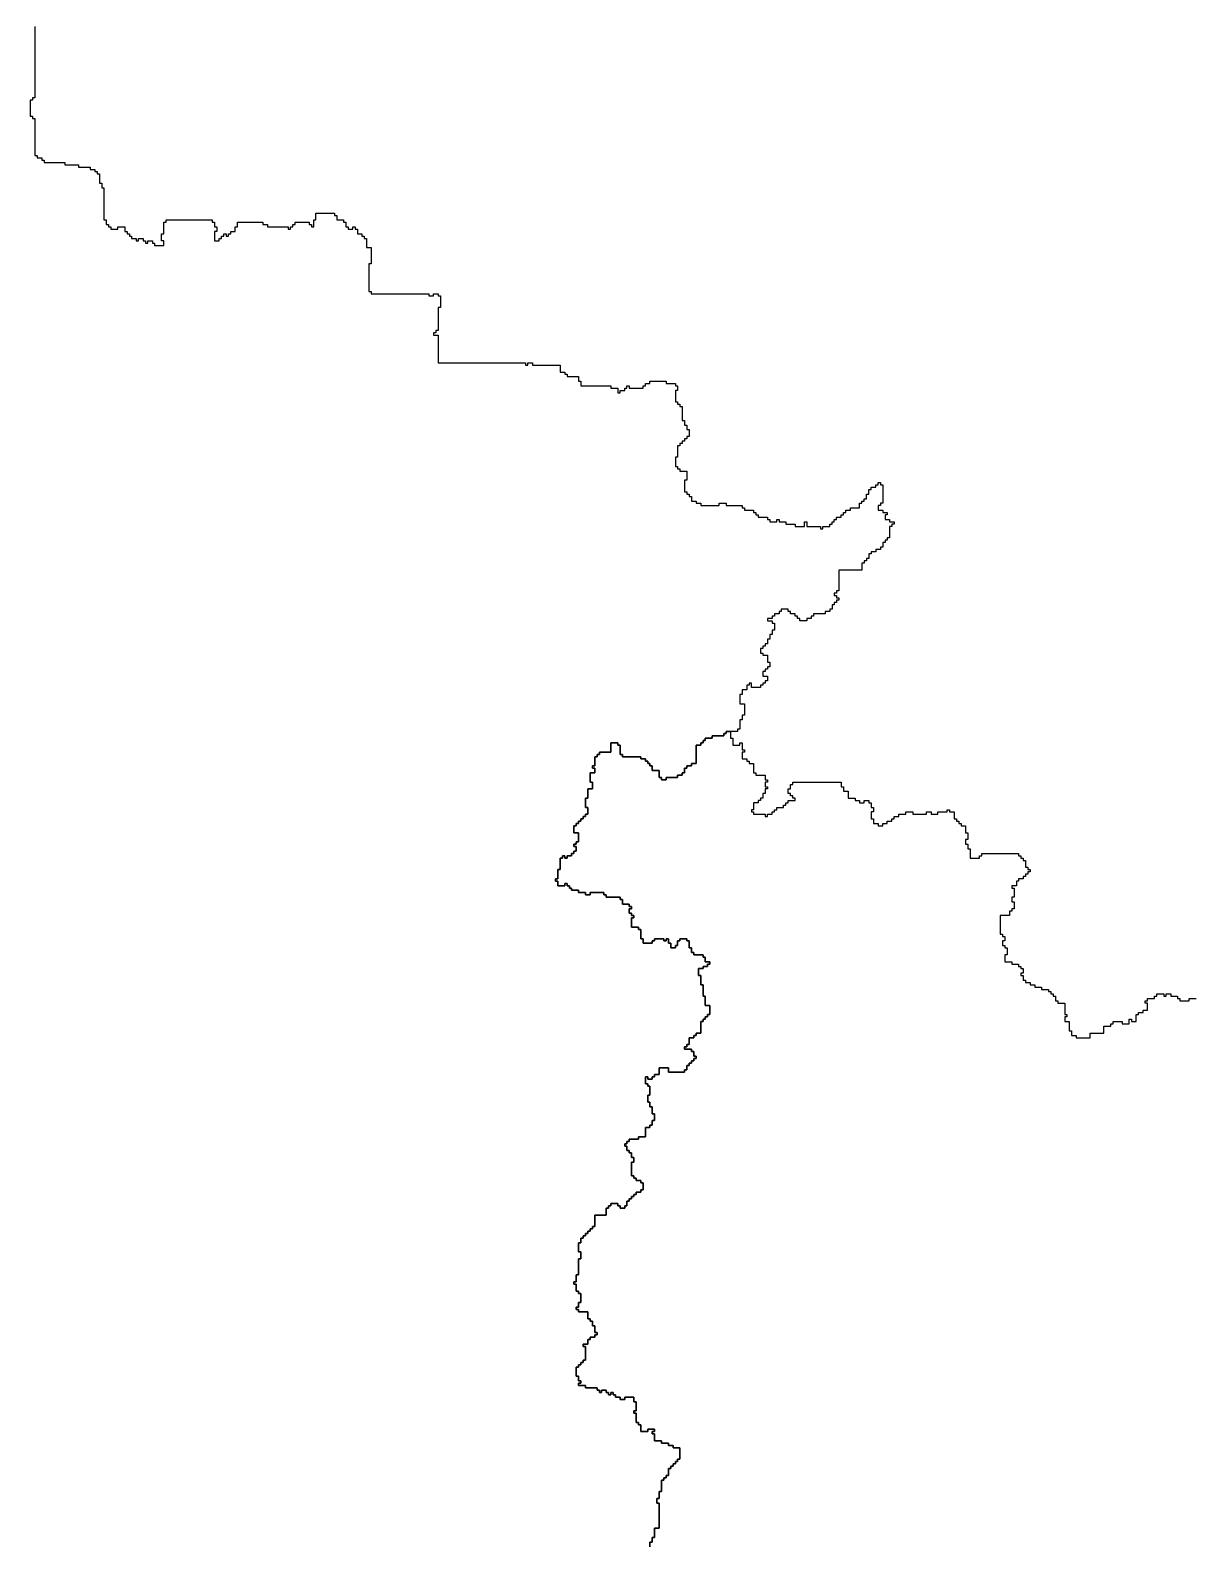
# Model space of a CAD drawing. Header units: inches. Extents: x -98695 to 376223, y 1122520 to 1501782.
# Drawn here: x 84535 to 100113, y 1461272 to 1481527 of the extents above; entities that cross this region are included whole.
import ezdxf

# ---------------------------------------------------------------- set-up
doc = ezdxf.new("R2010")
doc.units = ezdxf.units.IN
doc.header["$MEASUREMENT"] = 0
doc.layers.add('subs1', color=7, linetype='Continuous', true_color=0xc8dcf7)

msp = doc.modelspace()

# ---------------------------------------------------------------- linework, layer by layer
at = {"layer": 'subs1'}
for points in [[(84597, 1481577, 0), (84597, 1480621, 0), (84566, 1480621, 0), (84566, 1480590, 0), (84535, 1480590, 0), (84535, 1480374, 0), (84566, 1480374, 0), (84566, 1480343, 0), (84597, 1480343, 0), (84597, 1479849, 0), (84628, 1479849, 0), (84628, 1479819, 0), (84690, 1479819, 0), (84690, 1479788, 0), (84720, 1479788, 0), (84720, 1479757, 0), (84998, 1479757, 0), (84998, 1479726, 0), (85183, 1479726, 0), (85183, 1479695, 0), (85337, 1479695, 0), (85337, 1479664, 0), (85399, 1479664, 0), (85399, 1479633, 0), (85430, 1479633, 0), (85430, 1479603, 0), (85461, 1479603, 0), (85461, 1479479, 0), (85492, 1479479, 0), (85492, 1479418, 0), (85522, 1479418, 0), (85522, 1478986, 0), (85553, 1478986, 0), (85553, 1478924, 0), (85584, 1478924, 0), (85584, 1478893, 0), (85615, 1478893, 0), (85615, 1478862, 0), (85708, 1478862, 0), (85708, 1478893, 0), (85800, 1478893, 0), (85800, 1478831, 0), (85831, 1478831, 0), (85831, 1478801, 0), (85862, 1478801, 0), (85862, 1478770, 0), (85893, 1478770, 0), (85893, 1478739, 0), (85954, 1478739, 0), (85954, 1478708, 0), (85985, 1478708, 0), (85985, 1478739, 0), (86047, 1478739, 0), (86047, 1478708, 0), (86078, 1478708, 0), (86078, 1478677, 0), (86109, 1478677, 0), (86109, 1478708, 0), (86170, 1478708, 0), (86170, 1478677, 0), (86201, 1478677, 0), (86201, 1478646, 0), (86325, 1478646, 0), (86325, 1478708, 0), (86294, 1478708, 0), (86294, 1478801, 0), (86325, 1478801, 0), (86325, 1478955, 0), (86355, 1478955, 0), (86355, 1478986, 0), (86972, 1478986, 0), (86972, 1478955, 0), (87003, 1478955, 0), (87003, 1478893, 0), (87034, 1478893, 0), (87034, 1478831, 0), (87003, 1478831, 0), (87003, 1478708, 0), (87065, 1478708, 0), (87065, 1478739, 0), (87096, 1478739, 0), (87096, 1478770, 0), (87127, 1478770, 0), (87127, 1478801, 0), (87157, 1478801, 0), (87157, 1478770, 0), (87188, 1478770, 0), (87188, 1478801, 0), (87219, 1478801, 0), (87219, 1478831, 0), (87281, 1478831, 0), (87281, 1478893, 0), (87312, 1478893, 0), (87312, 1478955, 0), (87651, 1478955, 0), (87651, 1478924, 0), (87713, 1478924, 0), (87713, 1478893, 0), (87990, 1478893, 0), (87990, 1478862, 0), (88021, 1478862, 0), (88021, 1478893, 0), (88052, 1478893, 0), (88052, 1478924, 0), (88083, 1478924, 0), (88083, 1478955, 0), (88268, 1478955, 0), (88268, 1478924, 0), (88299, 1478924, 0), (88299, 1478893, 0), (88330, 1478893, 0), (88330, 1478986, 0), (88360, 1478986, 0), (88360, 1479078, 0), (88607, 1479078, 0), (88607, 1479047, 0), (88638, 1479047, 0), (88638, 1478986, 0), (88731, 1478986, 0), (88731, 1478955, 0), (88761, 1478955, 0), (88761, 1478893, 0), (88792, 1478893, 0), (88792, 1478862, 0), (88854, 1478862, 0), (88854, 1478893, 0), (88885, 1478893, 0), (88885, 1478862, 0), (88916, 1478862, 0), (88916, 1478801, 0), (88977, 1478801, 0), (88977, 1478770, 0), (89008, 1478770, 0), (89008, 1478739, 0), (89039, 1478739, 0), (89039, 1478616, 0), (89101, 1478616, 0), (89101, 1478400, 0), (89070, 1478400, 0), (89070, 1478029, 0), (89101, 1478029, 0), (89101, 1477999, 0), (89872, 1477999, 0), (89872, 1477968, 0), (89934, 1477968, 0), (89934, 1477999, 0), (89995, 1477999, 0), (89995, 1477968, 0), (90026, 1477968, 0), (90026, 1477814, 0), (89995, 1477814, 0), (89995, 1477505, 0), (89964, 1477505, 0), (89964, 1477474, 0), (89934, 1477474, 0), (89934, 1477443, 0), (89995, 1477443, 0), (89995, 1477073, 0), (91167, 1477073, 0), (91167, 1477042, 0), (91198, 1477042, 0), (91198, 1477073, 0), (91260, 1477073, 0), (91260, 1477042, 0), (91630, 1477042, 0), (91630, 1476950, 0), (91692, 1476950, 0), (91692, 1476919, 0), (91723, 1476919, 0), (91723, 1476888, 0), (91877, 1476888, 0), (91877, 1476826, 0), (91908, 1476826, 0), (91908, 1476765, 0), (92309, 1476765, 0), (92309, 1476734, 0), (92401, 1476734, 0), (92401, 1476672, 0), (92432, 1476672, 0), (92432, 1476703, 0), (92494, 1476703, 0), (92494, 1476734, 0), (92525, 1476734, 0), (92525, 1476765, 0), (92556, 1476765, 0), (92556, 1476734, 0), (92741, 1476734, 0), (92741, 1476765, 0), (92771, 1476765, 0), (92771, 1476796, 0), (92833, 1476796, 0), (92833, 1476826, 0), (93049, 1476826, 0), (93049, 1476796, 0), (93173, 1476796, 0), (93173, 1476765, 0), (93203, 1476765, 0), (93203, 1476703, 0), (93173, 1476703, 0), (93173, 1476549, 0), (93203, 1476549, 0), (93203, 1476518, 0), (93234, 1476518, 0), (93234, 1476487, 0), (93265, 1476487, 0), (93265, 1476302, 0), (93296, 1476302, 0), (93296, 1476240, 0), (93327, 1476240, 0), (93327, 1476179, 0), (93358, 1476179, 0), (93358, 1476086, 0), (93327, 1476086, 0), (93327, 1476055, 0), (93296, 1476055, 0), (93296, 1476024, 0), (93265, 1476024, 0), (93265, 1475994, 0), (93234, 1475994, 0), (93234, 1475963, 0), (93203, 1475963, 0), (93203, 1475808, 0), (93173, 1475808, 0), (93173, 1475685, 0), (93203, 1475685, 0), (93203, 1475654, 0), (93234, 1475654, 0), (93234, 1475623, 0), (93327, 1475623, 0), (93327, 1475500, 0), (93296, 1475500, 0), (93296, 1475346, 0), (93327, 1475346, 0), (93327, 1475315, 0), (93358, 1475315, 0), (93358, 1475284, 0), (93388, 1475284, 0), (93388, 1475222, 0), (93450, 1475222, 0), (93450, 1475192, 0), (93512, 1475192, 0), (93512, 1475161, 0), (93759, 1475161, 0), (93759, 1475192, 0), (93851, 1475192, 0), (93851, 1475161, 0), (94067, 1475161, 0), (94067, 1475130, 0), (94098, 1475130, 0), (94098, 1475099, 0), (94221, 1475099, 0), (94221, 1475068, 0), (94252, 1475068, 0), (94252, 1475037, 0), (94283, 1475037, 0), (94283, 1475006, 0), (94406, 1475006, 0), (94406, 1474976, 0), (94437, 1474976, 0), (94437, 1474945, 0), (94530, 1474945, 0), (94530, 1474976, 0), (94561, 1474976, 0), (94561, 1474945, 0), (94653, 1474945, 0), (94653, 1474914, 0), (94777, 1474914, 0), (94777, 1474883, 0), (94900, 1474883, 0), (94900, 1474945, 0), (94931, 1474945, 0), (94931, 1474883, 0), (95116, 1474883, 0), (95116, 1474852, 0), (95147, 1474852, 0), (95147, 1474883, 0), (95239, 1474883, 0), (95239, 1474914, 0), (95270, 1474914, 0), (95270, 1474945, 0), (95301, 1474945, 0), (95301, 1474976, 0), (95332, 1474976, 0), (95332, 1475006, 0), (95393, 1475006, 0), (95393, 1475037, 0), (95424, 1475037, 0), (95424, 1475068, 0), (95455, 1475068, 0), (95455, 1475099, 0), (95517, 1475099, 0), (95517, 1475130, 0), (95640, 1475130, 0), (95640, 1475192, 0), (95671, 1475192, 0), (95671, 1475222, 0), (95702, 1475222, 0), (95702, 1475253, 0), (95733, 1475253, 0), (95733, 1475315, 0), (95764, 1475315, 0), (95764, 1475377, 0), (95794, 1475377, 0), (95794, 1475407, 0), (95856, 1475407, 0), (95856, 1475438, 0), (95887, 1475438, 0), (95887, 1475469, 0), (95918, 1475469, 0), (95918, 1475438, 0), (95949, 1475438, 0), (95949, 1475192, 0), (95918, 1475192, 0), (95918, 1475161, 0), (95887, 1475161, 0), (95887, 1475099, 0), (95949, 1475099, 0), (95949, 1475068, 0), (96010, 1475068, 0), (96010, 1475037, 0), (95980, 1475037, 0), (95980, 1474976, 0), (96041, 1474976, 0), (96041, 1474945, 0), (96103, 1474945, 0), (96103, 1474914, 0), (96072, 1474914, 0), (96072, 1474883, 0), (96041, 1474883, 0), (96041, 1474729, 0), (96010, 1474729, 0), (96010, 1474698, 0), (95980, 1474698, 0), (95980, 1474667, 0), (95949, 1474667, 0), (95949, 1474605, 0), (95918, 1474605, 0), (95918, 1474575, 0), (95856, 1474575, 0), (95856, 1474544, 0), (95794, 1474544, 0), (95794, 1474513, 0), (95764, 1474513, 0), (95764, 1474451, 0), (95733, 1474451, 0), (95733, 1474420, 0), (95702, 1474420, 0), (95702, 1474390, 0), (95671, 1474390, 0), (95671, 1474297, 0), (95363, 1474297, 0), (95363, 1474019, 0), (95332, 1474019, 0), (95332, 1473989, 0), (95301, 1473989, 0), (95301, 1473958, 0), (95332, 1473958, 0), (95332, 1473927, 0), (95363, 1473927, 0), (95363, 1473896, 0), (95332, 1473896, 0), (95332, 1473865, 0), (95301, 1473865, 0), (95301, 1473834, 0), (95270, 1473834, 0), (95270, 1473773, 0), (95239, 1473773, 0), (95239, 1473742, 0), (95178, 1473742, 0), (95178, 1473711, 0), (95023, 1473711, 0), (95023, 1473680, 0), (94992, 1473680, 0), (94992, 1473649, 0), (94931, 1473649, 0), (94931, 1473618, 0), (94838, 1473618, 0), (94838, 1473649, 0), (94807, 1473649, 0), (94807, 1473680, 0), (94777, 1473680, 0), (94777, 1473711, 0), (94715, 1473711, 0), (94715, 1473742, 0), (94684, 1473742, 0), (94684, 1473773, 0), (94591, 1473773, 0), (94591, 1473742, 0), (94561, 1473742, 0), (94561, 1473711, 0), (94499, 1473711, 0), (94499, 1473680, 0), (94468, 1473680, 0), (94468, 1473649, 0), (94406, 1473649, 0), (94406, 1473618, 0), (94468, 1473618, 0), (94468, 1473588, 0), (94499, 1473588, 0), (94499, 1473495, 0), (94468, 1473495, 0), (94468, 1473433, 0), (94437, 1473433, 0), (94437, 1473372, 0), (94406, 1473372, 0), (94406, 1473310, 0), (94376, 1473310, 0), (94376, 1473279, 0), (94345, 1473279, 0), (94345, 1473248, 0), (94314, 1473248, 0), (94314, 1473186, 0), (94345, 1473186, 0), (94345, 1473156, 0), (94406, 1473156, 0), (94406, 1473063, 0), (94437, 1473063, 0), (94437, 1473001, 0), (94406, 1473001, 0), (94406, 1472971, 0), (94376, 1472971, 0), (94376, 1472940, 0), (94345, 1472940, 0), (94345, 1472878, 0), (94406, 1472878, 0), (94406, 1472816, 0), (94376, 1472816, 0), (94376, 1472785, 0), (94345, 1472785, 0), (94345, 1472755, 0), (94314, 1472755, 0), (94314, 1472724, 0), (94190, 1472724, 0), (94190, 1472785, 0), (94160, 1472785, 0), (94160, 1472755, 0), (94129, 1472755, 0), (94129, 1472693, 0), (94067, 1472693, 0), (94067, 1472631, 0), (94036, 1472631, 0), (94036, 1472508, 0), (94098, 1472508, 0), (94098, 1472354, 0), (94067, 1472354, 0), (94067, 1472292, 0), (94036, 1472292, 0), (94036, 1472169, 0), (94005, 1472169, 0), (94005, 1472138, 0), (93913, 1472138, 0), (93851, 1472138, 0), (93851, 1472107, 0), (93820, 1472107, 0), (93820, 1472076, 0), (93666, 1472076, 0), (93666, 1472045, 0), (93574, 1472045, 0), (93574, 1472014, 0), (93543, 1472014, 0), (93543, 1471983, 0), (93512, 1471983, 0), (93512, 1471953, 0), (93450, 1471953, 0), (93450, 1471706, 0), (93388, 1471706, 0), (93388, 1471675, 0), (93327, 1471675, 0), (93327, 1471644, 0), (93296, 1471644, 0), (93296, 1471582, 0), (93265, 1471582, 0), (93265, 1471552, 0), (93203, 1471552, 0), (93203, 1471521, 0), (93049, 1471521, 0), (93049, 1471490, 0), (92987, 1471490, 0), (92987, 1471521, 0), (92957, 1471521, 0), (92957, 1471613, 0), (92864, 1471613, 0), (92864, 1471675, 0), (92833, 1471675, 0), (92833, 1471706, 0), (92802, 1471706, 0), (92802, 1471737, 0), (92771, 1471737, 0), (92771, 1471768, 0), (92710, 1471768, 0), (92710, 1471798, 0), (92463, 1471798, 0), (92463, 1471829, 0), (92432, 1471829, 0), (92432, 1471953, 0), (92401, 1471953, 0), (92401, 1471983, 0), (92309, 1471983, 0), (92309, 1471860, 0), (92155, 1471860, 0), (92155, 1471829, 0), (92124, 1471829, 0), (92124, 1471798, 0), (92093, 1471798, 0), (92093, 1471675, 0), (92062, 1471675, 0), (92062, 1471644, 0), (92093, 1471644, 0), (92093, 1471582, 0), (92031, 1471582, 0), (92031, 1471459, 0), (92062, 1471459, 0), (92062, 1471367, 0), (92000, 1471367, 0), (92000, 1471243, 0), (91969, 1471243, 0), (91969, 1471120, 0), (92000, 1471120, 0), (92000, 1471027, 0), (91969, 1471027, 0), (91969, 1470996, 0), (91939, 1470996, 0), (91939, 1470966, 0), (91908, 1470966, 0), (91908, 1470935, 0), (91877, 1470935, 0), (91877, 1470904, 0), (91846, 1470904, 0), (91846, 1470873, 0), (91815, 1470873, 0), (91815, 1470780, 0), (91877, 1470780, 0), (91877, 1470657, 0), (91846, 1470657, 0), (91846, 1470626, 0), (91815, 1470626, 0), (91815, 1470595, 0), (91846, 1470595, 0), (91846, 1470534, 0), (91815, 1470534, 0), (91815, 1470503, 0), (91784, 1470503, 0), (91784, 1470472, 0), (91723, 1470472, 0), (91723, 1470441, 0), (91692, 1470441, 0), (91692, 1470472, 0), (91661, 1470472, 0), (91661, 1470441, 0), (91630, 1470441, 0), (91630, 1470287, 0), (91599, 1470287, 0), (91599, 1470164, 0), (91568, 1470164, 0), (91568, 1470133, 0), (91599, 1470133, 0), (91599, 1470071, 0), (91692, 1470071, 0), (91692, 1470102, 0), (91723, 1470102, 0), (91723, 1470071, 0), (91754, 1470071, 0), (91754, 1470040, 0), (91784, 1470040, 0), (91784, 1470009, 0), (91877, 1470009, 0), (91877, 1469978, 0), (91969, 1469978, 0), (91969, 1469948, 0), (92031, 1469948, 0), (92031, 1469978, 0), (92216, 1469978, 0), (92216, 1469948, 0), (92247, 1469948, 0), (92247, 1469917, 0), (92432, 1469917, 0), (92432, 1469886, 0), (92463, 1469886, 0), (92463, 1469824, 0), (92556, 1469824, 0), (92556, 1469793, 0), (92586, 1469793, 0), (92586, 1469763, 0), (92556, 1469763, 0), (92556, 1469701, 0), (92586, 1469701, 0), (92586, 1469670, 0), (92617, 1469670, 0), (92617, 1469639, 0), (92586, 1469639, 0), (92586, 1469516, 0), (92679, 1469516, 0), (92679, 1469485, 0), (92710, 1469485, 0), (92710, 1469361, 0), (92741, 1469361, 0), (92741, 1469300, 0), (92864, 1469300, 0), (92864, 1469331, 0), (92895, 1469331, 0), (92895, 1469361, 0), (93018, 1469361, 0), (93018, 1469331, 0), (93049, 1469331, 0), (93049, 1469361, 0), (93080, 1469361, 0), (93080, 1469300, 0), (93111, 1469300, 0), (93111, 1469238, 0), (93173, 1469238, 0), (93173, 1469269, 0), (93203, 1469269, 0), (93203, 1469331, 0), (93234, 1469331, 0), (93234, 1469361, 0), (93327, 1469361, 0), (93327, 1469331, 0), (93358, 1469331, 0), (93358, 1469238, 0), (93388, 1469238, 0), (93388, 1469176, 0), (93419, 1469176, 0), (93419, 1469146, 0), (93543, 1469146, 0), (93543, 1469115, 0), (93574, 1469115, 0), (93574, 1469053, 0), (93635, 1469053, 0), (93635, 1469022, 0), (93604, 1469022, 0), (93604, 1468991, 0), (93543, 1468991, 0), (93543, 1468960, 0), (93481, 1468960, 0), (93481, 1468868, 0), (93512, 1468868, 0), (93512, 1468745, 0), (93543, 1468745, 0), (93543, 1468590, 0), (93574, 1468590, 0), (93574, 1468467, 0), (93635, 1468467, 0), (93635, 1468344, 0), (93604, 1468344, 0), (93604, 1468313, 0), (93574, 1468313, 0), (93574, 1468282, 0), (93543, 1468282, 0), (93543, 1468251, 0), (93512, 1468251, 0), (93512, 1468097, 0), (93450, 1468097, 0), (93450, 1468066, 0), (93419, 1468066, 0), (93419, 1468035, 0), (93358, 1468035, 0), (93358, 1467943, 0), (93327, 1467943, 0), (93327, 1467912, 0), (93296, 1467912, 0), (93296, 1467881, 0), (93388, 1467881, 0), (93388, 1467850, 0), (93419, 1467850, 0), (93419, 1467788, 0), (93450, 1467788, 0), (93450, 1467757, 0), (93419, 1467757, 0), (93419, 1467727, 0), (93388, 1467727, 0), (93388, 1467696, 0), (93358, 1467696, 0), (93358, 1467665, 0), (93327, 1467665, 0), (93327, 1467603, 0), (93296, 1467603, 0), (93296, 1467572, 0), (93080, 1467572, 0), (93080, 1467634, 0), (92957, 1467634, 0), (92957, 1467542, 0), (92895, 1467542, 0), (92895, 1467511, 0), (92864, 1467511, 0), (92864, 1467480, 0), (92802, 1467480, 0), (92802, 1467511, 0), (92771, 1467511, 0), (92771, 1467418, 0), (92802, 1467418, 0), (92802, 1467387, 0), (92833, 1467387, 0), (92833, 1467264, 0), (92802, 1467264, 0), (92802, 1467171, 0), (92833, 1467171, 0), (92833, 1467110, 0), (92864, 1467110, 0), (92864, 1467017, 0), (92895, 1467017, 0), (92895, 1466925, 0), (92864, 1466925, 0), (92864, 1466863, 0), (92833, 1466863, 0), (92833, 1466832, 0), (92771, 1466832, 0), (92771, 1466709, 0), (92679, 1466709, 0), (92679, 1466678, 0), (92556, 1466678, 0), (92556, 1466647, 0), (92525, 1466647, 0), (92525, 1466616, 0), (92494, 1466616, 0), (92494, 1466585, 0), (92525, 1466585, 0), (92525, 1466524, 0), (92556, 1466524, 0), (92556, 1466493, 0), (92586, 1466493, 0), (92586, 1466431, 0), (92617, 1466431, 0), (92617, 1466369, 0), (92586, 1466369, 0), (92586, 1466184, 0), (92617, 1466184, 0), (92617, 1466153, 0), (92648, 1466153, 0), (92648, 1466123, 0), (92710, 1466123, 0), (92710, 1466092, 0), (92741, 1466092, 0), (92741, 1465999, 0), (92710, 1465999, 0), (92710, 1465968, 0), (92648, 1465968, 0), (92648, 1465937, 0), (92617, 1465937, 0), (92617, 1465907, 0), (92586, 1465907, 0), (92586, 1465876, 0), (92556, 1465876, 0), (92556, 1465845, 0), (92525, 1465845, 0), (92525, 1465783, 0), (92494, 1465783, 0), (92494, 1465752, 0), (92432, 1465752, 0), (92432, 1465783, 0), (92401, 1465783, 0), (92401, 1465814, 0), (92309, 1465814, 0), (92309, 1465783, 0), (92278, 1465783, 0), (92278, 1465752, 0), (92247, 1465752, 0), (92247, 1465660, 0), (92093, 1465660, 0), (92093, 1465506, 0), (92062, 1465506, 0), (92062, 1465475, 0), (92031, 1465475, 0), (92031, 1465444, 0), (92000, 1465444, 0), (92000, 1465413, 0), (91969, 1465413, 0), (91969, 1465382, 0), (91939, 1465382, 0), (91939, 1465351, 0), (91908, 1465351, 0), (91908, 1465290, 0), (91877, 1465290, 0), (91877, 1465166, 0), (91908, 1465166, 0), (91908, 1465074, 0), (91877, 1465074, 0), (91877, 1464858, 0), (91846, 1464858, 0), (91846, 1464765, 0), (91815, 1464765, 0), (91815, 1464734, 0), (91846, 1464734, 0), (91846, 1464642, 0), (91877, 1464642, 0), (91877, 1464611, 0), (91908, 1464611, 0), (91908, 1464488, 0), (91877, 1464488, 0), (91877, 1464426, 0), (91846, 1464426, 0), (91846, 1464395, 0), (91877, 1464395, 0), (91877, 1464364, 0), (92000, 1464364, 0), (92000, 1464272, 0), (92031, 1464272, 0), (92031, 1464241, 0), (92062, 1464241, 0), (92062, 1464179, 0), (92093, 1464179, 0), (92093, 1464087, 0), (92124, 1464087, 0), (92124, 1464056, 0), (92093, 1464056, 0), (92093, 1464025, 0), (92031, 1464025, 0), (92031, 1463994, 0), (92000, 1463994, 0), (92000, 1463932, 0), (91939, 1463932, 0), (91939, 1463902, 0), (91969, 1463902, 0), (91969, 1463717, 0), (91939, 1463717, 0), (91939, 1463686, 0), (91908, 1463686, 0), (91908, 1463655, 0), (91877, 1463655, 0), (91877, 1463624, 0), (91846, 1463624, 0), (91846, 1463501, 0), (91877, 1463501, 0), (91877, 1463439, 0), (91908, 1463439, 0), (91908, 1463408, 0), (91877, 1463408, 0), (91877, 1463377, 0), (91969, 1463377, 0), (91969, 1463346, 0), (92124, 1463346, 0), (92124, 1463316, 0), (92155, 1463316, 0), (92155, 1463285, 0), (92185, 1463285, 0), (92185, 1463316, 0), (92247, 1463316, 0), (92247, 1463285, 0), (92278, 1463285, 0), (92278, 1463254, 0), (92309, 1463254, 0), (92309, 1463285, 0), (92340, 1463285, 0), (92340, 1463254, 0), (92370, 1463254, 0), (92370, 1463223, 0), (92432, 1463223, 0), (92432, 1463192, 0), (92494, 1463192, 0), (92494, 1463223, 0), (92617, 1463223, 0), (92617, 1463161, 0), (92648, 1463161, 0), (92648, 1463038, 0), (92617, 1463038, 0), (92617, 1463007, 0), (92648, 1463007, 0), (92648, 1462884, 0), (92679, 1462884, 0), (92679, 1462853, 0), (92710, 1462853, 0), (92710, 1462760, 0), (92802, 1462760, 0), (92802, 1462791, 0), (92895, 1462791, 0), (92895, 1462760, 0), (92864, 1462760, 0), (92864, 1462729, 0), (92895, 1462729, 0), (92895, 1462637, 0), (92987, 1462637, 0), (92987, 1462606, 0), (93080, 1462606, 0), (93080, 1462575, 0), (93142, 1462575, 0), (93142, 1462544, 0), (93234, 1462544, 0), (93234, 1462390, 0), (93203, 1462390, 0), (93203, 1462359, 0), (93173, 1462359, 0), (93173, 1462328, 0), (93142, 1462328, 0), (93142, 1462298, 0), (93111, 1462298, 0), (93111, 1462267, 0), (93080, 1462267, 0), (93080, 1462174, 0), (93049, 1462174, 0), (93049, 1462143, 0), (93018, 1462143, 0), (93018, 1462112, 0), (92987, 1462112, 0), (92987, 1461958, 0), (92957, 1461958, 0), (92957, 1461866, 0), (92926, 1461866, 0), (92926, 1461804, 0), (92957, 1461804, 0), (92957, 1461465, 0), (92895, 1461465, 0), (92895, 1461341, 0), (92864, 1461341, 0), (92864, 1461280, 0), (92833, 1461280, 0), (92833, 1461218, 0)], [(92833, 1461218, 0), (92833, 1461280, 0), (92864, 1461280, 0), (92864, 1461341, 0), (92895, 1461341, 0), (92895, 1461465, 0), (92957, 1461465, 0), (92957, 1461804, 0), (92926, 1461804, 0), (92926, 1461866, 0), (92957, 1461866, 0), (92957, 1461958, 0), (92987, 1461958, 0), (92987, 1462112, 0), (93018, 1462112, 0), (93018, 1462143, 0), (93049, 1462143, 0), (93049, 1462174, 0), (93080, 1462174, 0), (93080, 1462267, 0), (93111, 1462267, 0), (93111, 1462298, 0), (93142, 1462298, 0), (93142, 1462328, 0), (93173, 1462328, 0), (93173, 1462359, 0), (93203, 1462359, 0), (93203, 1462390, 0), (93234, 1462390, 0), (93234, 1462544, 0), (93142, 1462544, 0), (93142, 1462575, 0), (93080, 1462575, 0), (93080, 1462606, 0), (92987, 1462606, 0), (92987, 1462637, 0), (92895, 1462637, 0), (92895, 1462729, 0), (92864, 1462729, 0), (92864, 1462760, 0), (92895, 1462760, 0), (92895, 1462791, 0), (92802, 1462791, 0), (92802, 1462760, 0), (92710, 1462760, 0), (92710, 1462853, 0), (92679, 1462853, 0), (92679, 1462884, 0), (92648, 1462884, 0), (92648, 1463007, 0), (92617, 1463007, 0), (92617, 1463038, 0), (92648, 1463038, 0), (92648, 1463161, 0), (92617, 1463161, 0), (92617, 1463223, 0), (92494, 1463223, 0), (92494, 1463192, 0), (92432, 1463192, 0), (92432, 1463223, 0), (92370, 1463223, 0), (92370, 1463254, 0), (92340, 1463254, 0), (92340, 1463285, 0), (92309, 1463285, 0), (92309, 1463254, 0), (92278, 1463254, 0), (92278, 1463285, 0), (92247, 1463285, 0), (92247, 1463316, 0), (92185, 1463316, 0), (92185, 1463285, 0), (92155, 1463285, 0), (92155, 1463316, 0), (92124, 1463316, 0), (92124, 1463346, 0), (91969, 1463346, 0), (91969, 1463377, 0), (91877, 1463377, 0), (91877, 1463408, 0), (91908, 1463408, 0), (91908, 1463439, 0), (91877, 1463439, 0), (91877, 1463501, 0), (91846, 1463501, 0), (91846, 1463624, 0), (91877, 1463624, 0), (91877, 1463655, 0), (91908, 1463655, 0), (91908, 1463686, 0), (91939, 1463686, 0), (91939, 1463717, 0), (91969, 1463717, 0), (91969, 1463902, 0), (91939, 1463902, 0), (91939, 1463932, 0), (92000, 1463932, 0), (92000, 1463994, 0), (92031, 1463994, 0), (92031, 1464025, 0), (92093, 1464025, 0), (92093, 1464056, 0), (92124, 1464056, 0), (92124, 1464087, 0), (92093, 1464087, 0), (92093, 1464179, 0), (92062, 1464179, 0), (92062, 1464241, 0), (92031, 1464241, 0), (92031, 1464272, 0), (92000, 1464272, 0), (92000, 1464364, 0), (91877, 1464364, 0), (91877, 1464395, 0), (91846, 1464395, 0), (91846, 1464426, 0), (91877, 1464426, 0), (91877, 1464488, 0), (91908, 1464488, 0), (91908, 1464611, 0), (91877, 1464611, 0), (91877, 1464642, 0), (91846, 1464642, 0), (91846, 1464734, 0), (91815, 1464734, 0), (91815, 1464765, 0), (91846, 1464765, 0), (91846, 1464858, 0), (91877, 1464858, 0), (91877, 1465074, 0), (91908, 1465074, 0), (91908, 1465166, 0), (91877, 1465166, 0), (91877, 1465290, 0), (91908, 1465290, 0), (91908, 1465351, 0), (91939, 1465351, 0), (91939, 1465382, 0), (91969, 1465382, 0), (91969, 1465413, 0), (92000, 1465413, 0), (92000, 1465444, 0), (92031, 1465444, 0), (92031, 1465475, 0), (92062, 1465475, 0), (92062, 1465506, 0), (92093, 1465506, 0), (92093, 1465660, 0), (92247, 1465660, 0), (92247, 1465752, 0), (92278, 1465752, 0), (92278, 1465783, 0), (92309, 1465783, 0), (92309, 1465814, 0), (92401, 1465814, 0), (92401, 1465783, 0), (92432, 1465783, 0), (92432, 1465752, 0), (92494, 1465752, 0), (92494, 1465783, 0), (92525, 1465783, 0), (92525, 1465845, 0), (92556, 1465845, 0), (92556, 1465876, 0), (92586, 1465876, 0), (92586, 1465907, 0), (92617, 1465907, 0), (92617, 1465937, 0), (92648, 1465937, 0), (92648, 1465968, 0), (92710, 1465968, 0), (92710, 1465999, 0), (92741, 1465999, 0), (92741, 1466092, 0), (92710, 1466092, 0), (92710, 1466123, 0), (92648, 1466123, 0), (92648, 1466153, 0), (92617, 1466153, 0), (92617, 1466184, 0), (92586, 1466184, 0), (92586, 1466369, 0), (92617, 1466369, 0), (92617, 1466431, 0), (92586, 1466431, 0), (92586, 1466493, 0), (92556, 1466493, 0), (92556, 1466524, 0), (92525, 1466524, 0), (92525, 1466585, 0), (92494, 1466585, 0), (92494, 1466616, 0), (92525, 1466616, 0), (92525, 1466647, 0), (92556, 1466647, 0), (92556, 1466678, 0), (92679, 1466678, 0), (92679, 1466709, 0), (92771, 1466709, 0), (92771, 1466832, 0), (92833, 1466832, 0), (92833, 1466863, 0), (92864, 1466863, 0), (92864, 1466925, 0), (92895, 1466925, 0), (92895, 1467017, 0), (92864, 1467017, 0), (92864, 1467110, 0), (92833, 1467110, 0), (92833, 1467171, 0), (92802, 1467171, 0), (92802, 1467264, 0), (92833, 1467264, 0), (92833, 1467387, 0), (92802, 1467387, 0), (92802, 1467418, 0), (92771, 1467418, 0), (92771, 1467511, 0), (92802, 1467511, 0), (92802, 1467480, 0), (92864, 1467480, 0), (92864, 1467511, 0), (92895, 1467511, 0), (92895, 1467542, 0), (92957, 1467542, 0), (92957, 1467634, 0), (93080, 1467634, 0), (93080, 1467572, 0), (93296, 1467572, 0), (93296, 1467603, 0), (93327, 1467603, 0), (93327, 1467665, 0), (93358, 1467665, 0), (93358, 1467696, 0), (93388, 1467696, 0), (93388, 1467727, 0), (93419, 1467727, 0), (93419, 1467757, 0), (93450, 1467757, 0), (93450, 1467788, 0), (93419, 1467788, 0), (93419, 1467850, 0), (93388, 1467850, 0), (93388, 1467881, 0), (93296, 1467881, 0), (93296, 1467912, 0), (93327, 1467912, 0), (93327, 1467943, 0), (93358, 1467943, 0), (93358, 1468035, 0), (93419, 1468035, 0), (93419, 1468066, 0), (93450, 1468066, 0), (93450, 1468097, 0), (93512, 1468097, 0), (93512, 1468251, 0), (93543, 1468251, 0), (93543, 1468282, 0), (93574, 1468282, 0), (93574, 1468313, 0), (93604, 1468313, 0), (93604, 1468344, 0), (93635, 1468344, 0), (93635, 1468467, 0), (93574, 1468467, 0), (93574, 1468590, 0), (93543, 1468590, 0), (93543, 1468745, 0), (93512, 1468745, 0), (93512, 1468868, 0), (93481, 1468868, 0), (93481, 1468960, 0), (93543, 1468960, 0), (93543, 1468991, 0), (93604, 1468991, 0), (93604, 1469022, 0), (93635, 1469022, 0), (93635, 1469053, 0), (93574, 1469053, 0), (93574, 1469115, 0), (93543, 1469115, 0), (93543, 1469146, 0), (93419, 1469146, 0), (93419, 1469176, 0), (93388, 1469176, 0), (93388, 1469238, 0), (93358, 1469238, 0), (93358, 1469331, 0), (93327, 1469331, 0), (93327, 1469361, 0), (93234, 1469361, 0), (93234, 1469331, 0), (93203, 1469331, 0), (93203, 1469269, 0), (93173, 1469269, 0), (93173, 1469238, 0), (93111, 1469238, 0), (93111, 1469300, 0), (93080, 1469300, 0), (93080, 1469361, 0), (93049, 1469361, 0), (93049, 1469331, 0), (93018, 1469331, 0), (93018, 1469361, 0), (92895, 1469361, 0), (92895, 1469331, 0), (92864, 1469331, 0), (92864, 1469300, 0), (92741, 1469300, 0), (92741, 1469361, 0), (92710, 1469361, 0), (92710, 1469485, 0), (92679, 1469485, 0), (92679, 1469516, 0), (92586, 1469516, 0), (92586, 1469639, 0), (92617, 1469639, 0), (92617, 1469670, 0), (92586, 1469670, 0), (92586, 1469701, 0), (92556, 1469701, 0), (92556, 1469763, 0), (92586, 1469763, 0), (92586, 1469793, 0), (92556, 1469793, 0), (92556, 1469824, 0), (92463, 1469824, 0), (92463, 1469886, 0), (92432, 1469886, 0), (92432, 1469917, 0), (92247, 1469917, 0), (92247, 1469948, 0), (92216, 1469948, 0), (92216, 1469978, 0), (92031, 1469978, 0), (92031, 1469948, 0), (91969, 1469948, 0), (91969, 1469978, 0), (91877, 1469978, 0), (91877, 1470009, 0), (91784, 1470009, 0), (91784, 1470040, 0), (91754, 1470040, 0), (91754, 1470071, 0), (91723, 1470071, 0), (91723, 1470102, 0), (91692, 1470102, 0), (91692, 1470071, 0), (91599, 1470071, 0), (91599, 1470133, 0), (91568, 1470133, 0), (91568, 1470164, 0), (91599, 1470164, 0), (91599, 1470287, 0), (91630, 1470287, 0), (91630, 1470441, 0), (91661, 1470441, 0), (91661, 1470472, 0), (91692, 1470472, 0), (91692, 1470441, 0), (91723, 1470441, 0), (91723, 1470472, 0), (91784, 1470472, 0), (91784, 1470503, 0), (91815, 1470503, 0), (91815, 1470534, 0), (91846, 1470534, 0), (91846, 1470595, 0), (91815, 1470595, 0), (91815, 1470626, 0), (91846, 1470626, 0), (91846, 1470657, 0), (91877, 1470657, 0), (91877, 1470780, 0), (91815, 1470780, 0), (91815, 1470873, 0), (91846, 1470873, 0), (91846, 1470904, 0), (91877, 1470904, 0), (91877, 1470935, 0), (91908, 1470935, 0), (91908, 1470966, 0), (91939, 1470966, 0), (91939, 1470996, 0), (91969, 1470996, 0), (91969, 1471027, 0), (92000, 1471027, 0), (92000, 1471120, 0), (91969, 1471120, 0), (91969, 1471243, 0), (92000, 1471243, 0), (92000, 1471367, 0), (92062, 1471367, 0), (92062, 1471459, 0), (92031, 1471459, 0), (92031, 1471582, 0), (92093, 1471582, 0), (92093, 1471644, 0), (92062, 1471644, 0), (92062, 1471675, 0), (92093, 1471675, 0), (92093, 1471798, 0), (92124, 1471798, 0), (92124, 1471829, 0), (92155, 1471829, 0), (92155, 1471860, 0), (92309, 1471860, 0), (92309, 1471983, 0), (92401, 1471983, 0), (92401, 1471953, 0), (92432, 1471953, 0), (92432, 1471829, 0), (92463, 1471829, 0), (92463, 1471798, 0), (92710, 1471798, 0), (92710, 1471768, 0), (92771, 1471768, 0), (92771, 1471737, 0), (92802, 1471737, 0), (92802, 1471706, 0), (92833, 1471706, 0), (92833, 1471675, 0), (92864, 1471675, 0), (92864, 1471613, 0), (92957, 1471613, 0), (92957, 1471521, 0), (92987, 1471521, 0), (92987, 1471490, 0), (93049, 1471490, 0), (93049, 1471521, 0), (93203, 1471521, 0), (93203, 1471552, 0), (93265, 1471552, 0), (93265, 1471582, 0), (93296, 1471582, 0), (93296, 1471644, 0), (93327, 1471644, 0), (93327, 1471675, 0), (93388, 1471675, 0), (93388, 1471706, 0), (93450, 1471706, 0), (93450, 1471953, 0), (93512, 1471953, 0), (93512, 1471983, 0), (93543, 1471983, 0), (93543, 1472014, 0), (93574, 1472014, 0), (93574, 1472045, 0), (93666, 1472045, 0), (93666, 1472076, 0), (93820, 1472076, 0), (93820, 1472107, 0), (93851, 1472107, 0), (93851, 1472138, 0), (93913, 1472138, 0), (93913, 1472045, 0), (93944, 1472045, 0), (93944, 1471953, 0), (94036, 1471953, 0), (94036, 1471983, 0), (94067, 1471983, 0), (94067, 1471891, 0), (94098, 1471891, 0), (94098, 1471860, 0), (94067, 1471860, 0), (94067, 1471768, 0), (94129, 1471768, 0), (94129, 1471737, 0), (94160, 1471737, 0), (94160, 1471706, 0), (94221, 1471706, 0), (94221, 1471582, 0), (94252, 1471582, 0), (94252, 1471552, 0), (94376, 1471552, 0), (94376, 1471490, 0), (94406, 1471490, 0), (94406, 1471459, 0), (94376, 1471459, 0), (94376, 1471397, 0), (94406, 1471397, 0), (94406, 1471367, 0), (94376, 1471367, 0), (94376, 1471305, 0), (94345, 1471305, 0), (94345, 1471243, 0), (94314, 1471243, 0), (94314, 1471212, 0), (94283, 1471212, 0), (94283, 1471181, 0), (94221, 1471181, 0), (94221, 1471089, 0), (94190, 1471089, 0), (94190, 1471058, 0), (94221, 1471058, 0), (94221, 1471027, 0), (94376, 1471027, 0), (94376, 1470996, 0), (94406, 1470996, 0), (94406, 1471027, 0), (94468, 1471027, 0), (94468, 1471058, 0), (94499, 1471058, 0), (94499, 1471089, 0), (94530, 1471089, 0), (94530, 1471120, 0), (94622, 1471120, 0), (94622, 1471151, 0), (94653, 1471151, 0), (94653, 1471181, 0), (94684, 1471181, 0), (94684, 1471212, 0), (94777, 1471212, 0), (94777, 1471243, 0), (94746, 1471243, 0), (94746, 1471274, 0), (94715, 1471274, 0), (94715, 1471305, 0), (94684, 1471305, 0), (94684, 1471367, 0), (94715, 1471367, 0), (94715, 1471428, 0), (94746, 1471428, 0), (94746, 1471459, 0), (95393, 1471459, 0), (95393, 1471397, 0), (95424, 1471397, 0), (95424, 1471336, 0), (95486, 1471336, 0), (95486, 1471243, 0), (95579, 1471243, 0), (95579, 1471212, 0), (95640, 1471212, 0), (95640, 1471181, 0), (95702, 1471181, 0), (95702, 1471212, 0), (95764, 1471212, 0), (95764, 1471181, 0), (95794, 1471181, 0), (95794, 1471120, 0), (95825, 1471120, 0), (95825, 1471058, 0), (95794, 1471058, 0), (95794, 1470966, 0), (95825, 1470966, 0), (95825, 1470904, 0), (95887, 1470904, 0), (95887, 1470873, 0), (95949, 1470873, 0), (95949, 1470904, 0), (96010, 1470904, 0), (96010, 1470935, 0), (96072, 1470935, 0), (96072, 1470966, 0), (96103, 1470966, 0), (96103, 1470996, 0), (96165, 1470996, 0), (96165, 1471027, 0), (96257, 1471027, 0), (96257, 1471058, 0), (96350, 1471058, 0), (96350, 1471027, 0), (96535, 1471027, 0), (96535, 1471058, 0), (96597, 1471058, 0), (96597, 1471027, 0), (96689, 1471027, 0), (96689, 1471058, 0), (96812, 1471058, 0), (96812, 1471089, 0), (96843, 1471089, 0), (96843, 1471058, 0), (96905, 1471058, 0), (96905, 1470966, 0), (96936, 1470966, 0), (96936, 1470935, 0), (96967, 1470935, 0), (96967, 1470904, 0), (96998, 1470904, 0), (96998, 1470873, 0), (97059, 1470873, 0), (97059, 1470780, 0), (97090, 1470780, 0), (97090, 1470688, 0), (97059, 1470688, 0), (97059, 1470626, 0), (97090, 1470626, 0), (97090, 1470565, 0), (97121, 1470565, 0), (97121, 1470441, 0), (97244, 1470441, 0), (97244, 1470472, 0), (97275, 1470472, 0), (97275, 1470503, 0), (97769, 1470503, 0), (97769, 1470472, 0), (97800, 1470472, 0), (97800, 1470441, 0), (97830, 1470441, 0), (97830, 1470410, 0), (97861, 1470410, 0), (97861, 1470318, 0), (97892, 1470318, 0), (97892, 1470287, 0), (97923, 1470287, 0), (97923, 1470256, 0), (97892, 1470256, 0), (97892, 1470225, 0), (97861, 1470225, 0), (97861, 1470194, 0), (97830, 1470194, 0), (97830, 1470164, 0), (97769, 1470164, 0), (97769, 1470133, 0), (97738, 1470133, 0), (97738, 1470071, 0), (97676, 1470071, 0), (97676, 1470040, 0), (97707, 1470040, 0), (97707, 1469917, 0), (97676, 1469917, 0), (97676, 1469855, 0), (97707, 1469855, 0), (97707, 1469763, 0), (97676, 1469763, 0), (97676, 1469732, 0), (97645, 1469732, 0), (97645, 1469670, 0), (97522, 1469670, 0), (97522, 1469423, 0), (97553, 1469423, 0), (97553, 1469392, 0), (97584, 1469392, 0), (97584, 1469331, 0), (97553, 1469331, 0), (97553, 1469269, 0), (97584, 1469269, 0), (97584, 1469238, 0), (97614, 1469238, 0), (97614, 1469146, 0), (97584, 1469146, 0), (97584, 1469053, 0), (97676, 1469053, 0), (97676, 1469022, 0), (97769, 1469022, 0), (97769, 1468991, 0), (97800, 1468991, 0), (97800, 1468960, 0), (97830, 1468960, 0), (97830, 1468899, 0), (97800, 1468899, 0), (97800, 1468868, 0), (97830, 1468868, 0), (97830, 1468806, 0), (97861, 1468806, 0), (97861, 1468775, 0), (97923, 1468775, 0), (97923, 1468745, 0), (97985, 1468745, 0), (97985, 1468714, 0), (98077, 1468714, 0), (98077, 1468683, 0), (98170, 1468683, 0), (98170, 1468652, 0), (98201, 1468652, 0), (98201, 1468621, 0), (98231, 1468621, 0), (98231, 1468590, 0), (98262, 1468590, 0), (98262, 1468529, 0), (98293, 1468529, 0), (98293, 1468498, 0), (98386, 1468498, 0), (98386, 1468344, 0), (98416, 1468344, 0), (98416, 1468313, 0), (98386, 1468313, 0), (98386, 1468251, 0), (98447, 1468251, 0), (98447, 1468128, 0), (98478, 1468128, 0), (98478, 1468066, 0), (98540, 1468066, 0), (98540, 1468035, 0), (98725, 1468035, 0), (98725, 1468097, 0), (98910, 1468097, 0), (98910, 1468189, 0), (99003, 1468189, 0), (99003, 1468220, 0), (99033, 1468220, 0), (99033, 1468251, 0), (99157, 1468251, 0), (99157, 1468220, 0), (99249, 1468220, 0), (99249, 1468282, 0), (99280, 1468282, 0), (99280, 1468251, 0), (99342, 1468251, 0), (99342, 1468344, 0), (99373, 1468344, 0), (99373, 1468374, 0), (99434, 1468374, 0), (99434, 1468405, 0), (99496, 1468405, 0), (99496, 1468498, 0), (99465, 1468498, 0), (99465, 1468529, 0), (99496, 1468529, 0), (99496, 1468559, 0), (99589, 1468559, 0), (99589, 1468590, 0), (99619, 1468590, 0), (99619, 1468621, 0), (99712, 1468621, 0), (99712, 1468590, 0), (99743, 1468590, 0), (99743, 1468621, 0), (99805, 1468621, 0), (99805, 1468590, 0), (99897, 1468590, 0), (99897, 1468559, 0), (99928, 1468559, 0), (99928, 1468529, 0), (100051, 1468529, 0), (100051, 1468559, 0), (100144, 1468559, 0)]]:
    msp.add_polyline3d(points, dxfattribs=at)

doc.saveas('drawing.dxf')
